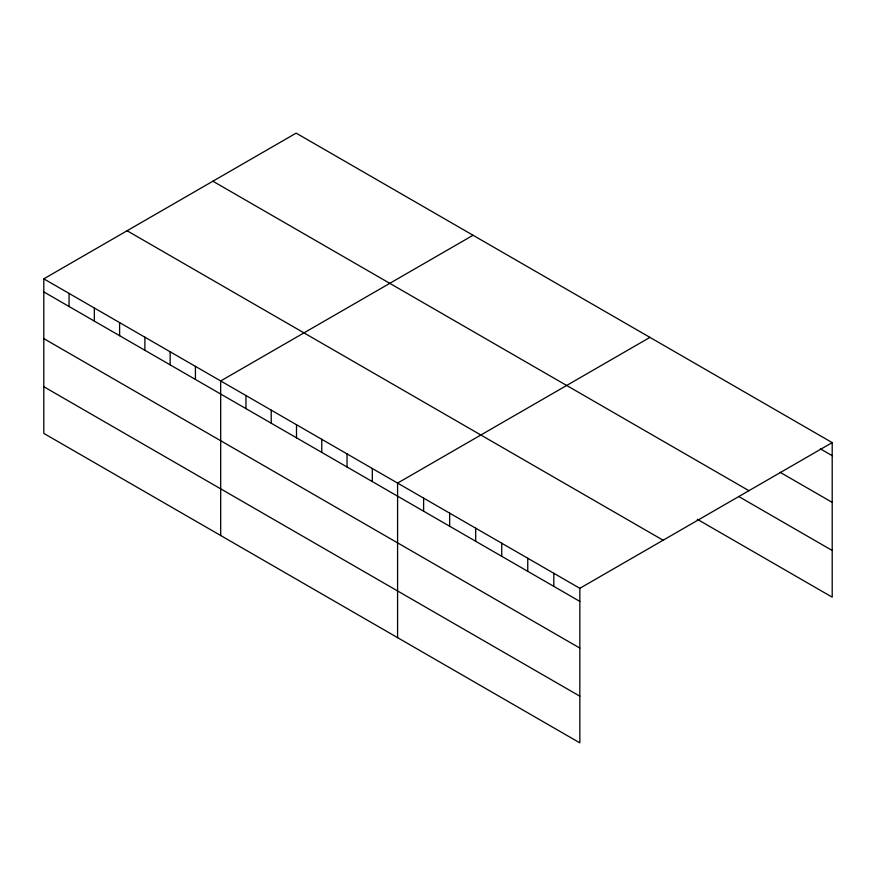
<?xml version="1.0" encoding="UTF-8"?>
<svg xmlns="http://www.w3.org/2000/svg" width="876" height="876" viewBox="0 0 876 876"><rect width="100%" height="100%" fill="white"/><g stroke="black" fill="none" stroke-linecap="round" stroke-linejoin="round"><path stroke-width="1.31" d="M43.8 278.831L579.835 588.311L579.835 742.87L43.8 433.39L43.8 278.831L296.165 133.13L832.2 442.61L832.2 597.169L697.285 519.271M473.062 235.261L220.686 380.961L220.686 535.521M649.948 337.38L397.584 483.092L397.584 637.651M579.835 588.311L832.2 442.61M820.363 448.851L832.2 455.684M780.133 472.317L832.2 502.375M212.89 181.212L748.914 490.691M738.709 496.506L832.2 550.478M127.086 230.749L663.11 540.229M43.8 291.916L579.835 601.396M43.8 338.607L579.835 648.076M43.8 386.71L579.835 696.179M553.796 573.276L553.796 586.362M527.757 558.242L527.757 571.327M501.729 543.219L501.729 556.293M475.69 528.184L475.69 541.269M449.651 513.15L449.651 526.235M423.623 498.115L423.623 511.201M372.311 468.496L372.311 481.581M347.038 453.91L347.038 466.996M321.777 439.314L321.777 452.399M296.504 424.729L296.504 437.814M271.231 410.143L271.231 423.217M245.959 395.547L245.959 408.632M195.425 366.365L195.425 379.45M170.152 351.78L170.152 364.865M144.879 337.194L144.879 350.269M119.607 322.598L119.607 335.683M94.345 308.013L94.345 321.098M69.073 293.427L69.073 306.501"/></g></svg>
